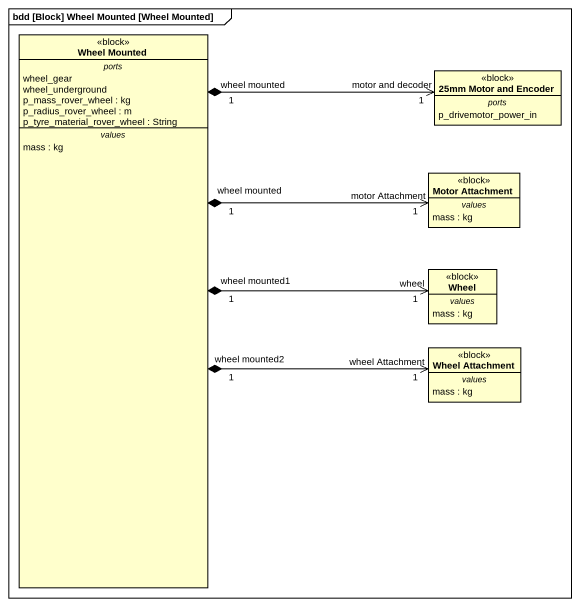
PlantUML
@startuml
mainframe bdd [Block] Wheel Mounted [Wheel Mounted]
hide circle
hide empty members
class "Wheel Mounted" as Wheel_Mounted <<block>> {
  -- ports --
  wheel_gear
  wheel_underground
  p_mass_rover_wheel : kg
  p_radius_rover_wheel : m
  p_tyre_material_rover_wheel : String
  -- values --
  mass : kg
}
class "25mm Motor and Encoder" as c25mm_Motor_and_Encoder <<block>> {
  -- ports --
  p_drivemotor_power_in
}
class "Motor Attachment" as Motor_Attachment <<block>> {
  -- values --
  mass : kg
}
class Wheel <<block>> {
  -- values --
  mass : kg
}
class "Wheel Attachment" as Wheel_Attachment <<block>> {
  -- values --
  mass : kg
}
Wheel_Mounted "wheel mounted\n1" *-right-> "motor and decoder\n1" c25mm_Motor_and_Encoder
Wheel_Mounted "1" *-right-> "motor Attachment\n1" Motor_Attachment : wheel mounted
Wheel_Mounted "1" *-right-> "wheel\n1" Wheel : wheel mounted1
Wheel_Mounted "1" *-right-> "wheel Attachment\n1" Wheel_Attachment : wheel mounted2
@enduml
